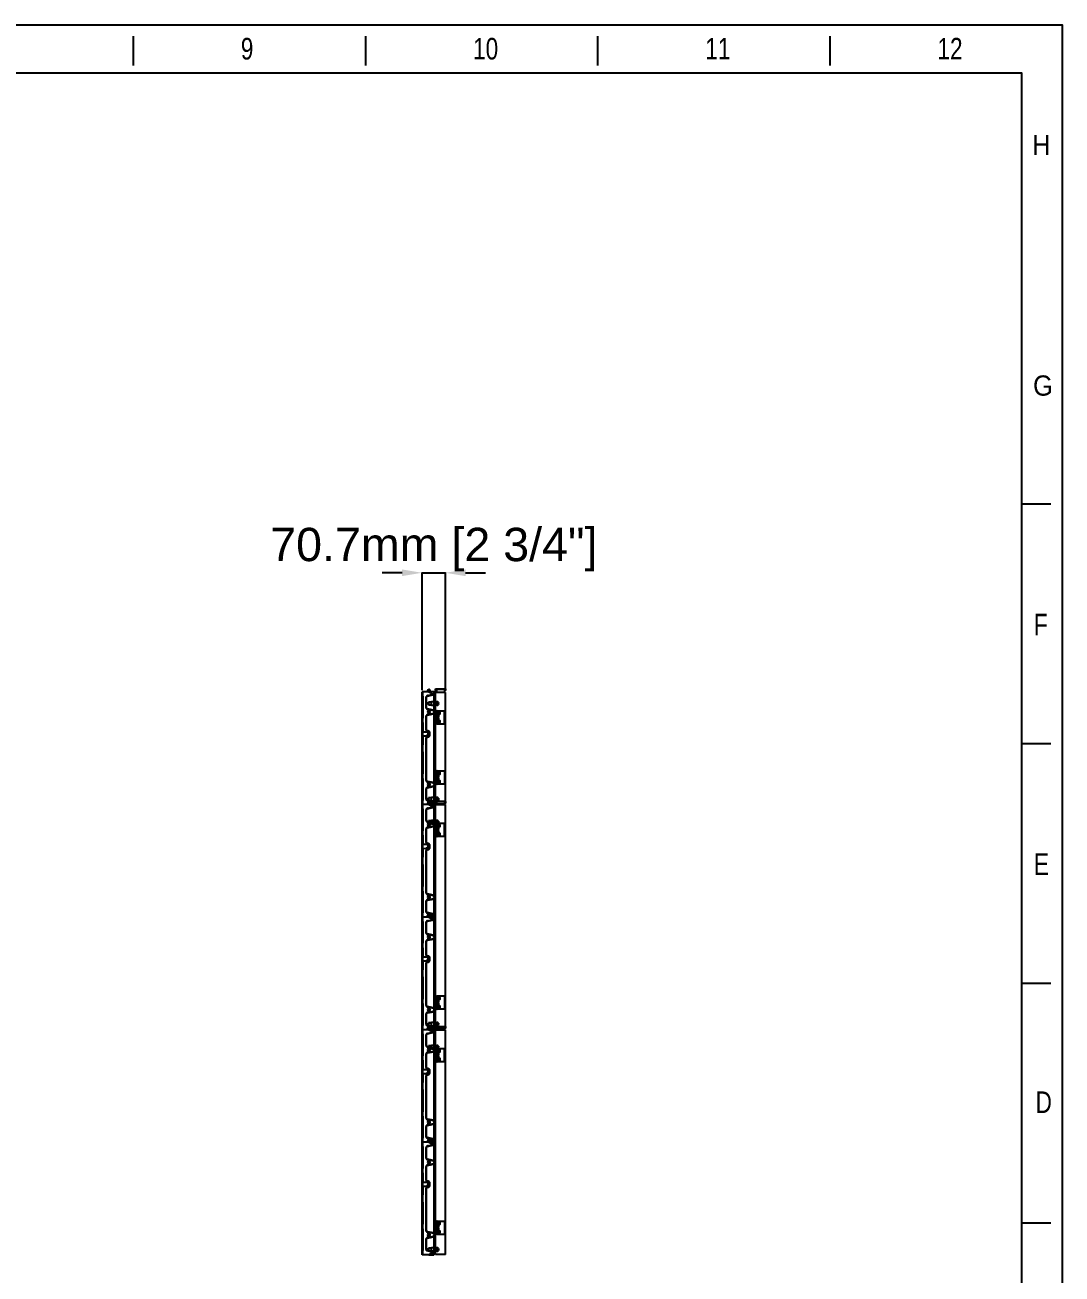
# Model space of a CAD drawing. Header units: millimetres. Extents: x 9226 to 36041, y 16031 to 21779.
# Drawn here: x 32931 to 36041, y 18034 to 21779 of the extents above; entities that cross this region are included whole.
import ezdxf
from ezdxf import colors
from ezdxf.entities.mleader import LeaderData, LeaderLine
from ezdxf.math import Vec2, Vec3

# ---------------------------------------------------------------- set-up
doc = ezdxf.new("R2010")
doc.units = ezdxf.units.MM
doc.layers.add('02___PRT_ALL_AXES', color=7, linetype='Continuous')
doc.styles.add('CKSTANDARD', font='arial.ttf')
doc.styles.add('OSMS', font='verdana.ttf')
doc.styles.add('Roamns', font='romans.shx')
doc.styles.get("Standard").update_dxf_attribs({"font": 'arial.ttf'})
doc.dimstyles.new('ISO-200', dxfattribs={"dimtxt": 100, "dimasz": 60, "dimexe": 1.25, "dimexo": 5, "dimgap": 5, "dimtad": 1, "dimtoh": 1, "dimdec": 1, "dimdsep": 46, "dimtxsty": 'Standard', "dimcen": 2.5, "dimadec": 0, "dimazin": 0, "dimtfac": 1, "dimtdec": 1, "dimtmove": 0, "dimatfit": 3, "dimfxl": 1, "dimarcsym": 0})

# ---------------------------------------------------------------- blocks, each defined once
blk = doc.blocks.new('standard template')
for p, q in [((25276, 30728), (25276, 30325)), ((28448, 30728), (28448, 30325)), ((31619, 30728), (31619, 30325)), ((34791, 30728), (34791, 30325)), ((37812, 24334), (37409, 24334)), ((37812, 21062), (37409, 21062)), ((37812, 17790), (37409, 17790)), ((37812, 14517), (37409, 14517))]:
    blk.add_line(p, q)
blk.add_lwpolyline([(37963, 4700), (-97, 4700), (-97, 30879), (37963, 30879)], close=True)
at = {"color": 7}
blk.add_lwpolyline([(456, 6674), (456, 5964), (456, 5254), (456, 30226), (37409, 30226), (37409, 5254)], dxfattribs=at)
at = {"style": 'CKSTANDARD'}
for s, height, width, p in [('9', 295, 0.75, (26746, 30408)), ('10', 294.8, 0.75, (29918, 30408)), ('12', 294.8, 0.75, (36261, 30408)), ('11', 294.8, 0.75, (33090, 30408)), ('H', 276, 0.9, (37555, 29102)), ('G', 276, 0.9, (37567, 25817)), ('F', 295, 0.75, (37578, 22543)), ('E', 295, 0.75, (37578, 19270)), ('D', 295, 0.75, (37601, 16020))]:
    blk.add_text(s, height=height, dxfattribs=dict(at, width=width)).set_placement(p)
at = {"style": 'Roamns'}
for tag, p in [('PAGE_NAME', (27466, 7594)), ('PROJECT_NAME', (27466, 6884)), ('DRAWN_NAME', (27466, 6174)), ('VERSION', (34241, 6174)), ('SELECT_DATA', (27466, 5464)), ('PAGE_NUMBER', (34241, 5464))]:
    blk.add_attdef(tag, p, '', height=285, dxfattribs=at)
blk = doc.blocks.new('*D277')
at = {"color": 0, "lineweight": -2, "transparency": 16777216}
for p, q in [((34062, 20136.3), (34002, 20136.3)), ((34122, 19784), (34122, 20137.6)), ((34122, 20136.3), (34192.7, 20136.3)), ((34192.7, 19782.7), (34192.7, 20137.6)), ((34252.7, 20136.3), (34312.7, 20136.3))]:
    blk.add_line(p, q, dxfattribs=at)
at = {"color": 0, "transparency": 16777216}
for points in [[(34062, 20146.3), (34062, 20126.3), (34122, 20136.3)], [(34252.7, 20146.3), (34252.7, 20126.3), (34192.7, 20136.3)]]:
    blk.add_solid(points, dxfattribs=at)
at = {"layer": 'Defpoints', "color": 0, "transparency": 16777216}
for p in [(34192.7, 20136.3), (34122, 19779), (34192.7, 19777.7)]:
    blk.add_point(p, dxfattribs=at)
at = {"color": 0, "lineweight": -3, "transparency": 16777216, "insert": (34157.4, 20206.1), "char_height": 100, "attachment_point": 5}
blk.add_mtext('70.7mm [2 3/4"]', dxfattribs=at)
blk = doc.blocks.new('G$C2A22E174')
at = {"color": 7, "linetype": 'Continuous', "lineweight": 25}
for p, q in [((2.6, 337.5), (0, 337.5)), ((0, 168.8), (0, 337.5)), ((2.6, 168.8), (2.6, 337.5)), ((20, 337.5), (2.6, 337.5)), ((2.6, 325.8), (2.6, 337.5)), ((16.4, 337.5), (16.4, 341)), ((16.6, 341.5), (18.6, 345)), ((19.8, 345), (19.8, 343)), ((21, 343), (19.8, 343)), ((20, 337.5), (33.1, 330.9)), ((35, 337.5), (20, 337.5)), ((21, 343), (21, 345)), ((22.2, 345), (24.2, 341.5)), ((24.3, 341), (24.3, 337.5)), ((35, 337.5), (36.7, 336.9)), ((36.7, 337.5), (36.7, 336.9)), ((3.7, 324.7), (2.6, 325.8)), ((3.6, 322.6), (2.6, 322.6)), ((3.6, 321.6), (3.6, 324.8)), ((3.7, 321.6), (3.6, 321.6)), ((3.7, 259.3), (3.7, 324.7)), ((11.7, 320.5), (11.7, 291.6)), ((13.2, 320.5), (11.7, 320.5)), ((13.2, 291.6), (13.2, 320.5)), ((16.4, 326.6), (33.1, 330.9)), ((16.8, 325.1), (16.4, 326.6)), ((16.8, 325.1), (36.7, 329.7)), ((36.7, 330.5), (33.1, 330.9)), ((36.7, 330.5), (36.7, 336.9)), ((37.1, 331.5), (36.7, 331.5)), ((36.7, 329.7), (36.7, 330.5)), ((36.7, 282), (36.7, 329.7)), ((37.1, 326.5), (36.7, 326.5)), ((37.1, 331.5), (37.1, 326.5)), ((37.1, 326.5), (37.1, 297.5)), ((37.7, 326.5), (37.1, 326.5)), ((37.7, 331.3), (37.7, 326.5)), ((37.7, 326.5), (37.7, 297.5)), ((13.2, 291.6), (11.7, 291.6)), ((11.7, 263.4), (11.7, 225.7)), ((13.2, 263.4), (11.7, 263.4)), ((13.2, 225.7), (13.2, 263.4)), ((16.8, 277.5), (16.4, 277.5)), ((16.9, 287), (16.6, 285.4)), ((34.1, 281.4), (16.6, 285.4)), ((16.6, 269.6), (34.1, 273.6)), ((16.9, 268), (16.6, 269.6)), ((34.6, 283.4), (16.9, 287)), ((16.9, 268), (34.6, 271.6)), ((21.2, 274), (21.2, 281)), ((23.4, 279.4), (23.4, 275.6)), ((24, 277.5), (24.4, 277.5)), ((34.6, 283.4), (34.1, 281.4)), ((34.6, 271.6), (34.1, 273.6)), ((37.1, 297.5), (36.7, 297.5)), ((37.1, 292.5), (36.7, 292.5)), ((36.7, 282), (36.7, 278.3)), ((36.7, 278.3), (36.7, 276.7)), ((36.7, 276.7), (36.7, 273)), ((36.7, 64.5), (36.7, 273)), ((37.1, 297.5), (37.1, 292.5)), ((37.7, 297.5), (37.1, 297.5)), ((37.7, 297.5), (37.7, 292.7)), ((2.6, 258.2), (3.7, 259.3)), ((2.6, 246.8), (2.6, 258.2)), ((3.7, 245.7), (2.6, 246.8)), ((2.6, 237.1), (3.7, 237.1)), ((2.6, 233.1), (3.7, 233.1)), ((3.7, 217.4), (3.7, 245.7)), ((13.2, 225.7), (11.7, 225.7)), ((13.4, 217.3), (3.7, 217.4)), ((3.7, 206.1), (13.4, 206.3)), ((3.7, 179.6), (3.7, 206.1)), ((11.7, 197.8), (11.7, 74.1)), ((11.7, 197.8), (13.2, 197.8)), ((13.2, 74.1), (13.2, 197.8)), ((13.4, 217.3), (13.6, 217.2)), ((13.6, 206.3), (13.4, 206.3)), ((13.7, 207.9), (14.2, 208.4)), ((13.7, 206.8), (13.7, 207.9)), ((13.7, 206.8), (14.2, 206.8)), ((13.7, 206.3), (13.7, 206.8)), ((14.2, 208.4), (16, 208.4)), ((14.2, 206.8), (14.2, 208.4)), ((14.2, 206.3), (14.2, 206.8)), ((16, 210.1), (18.7, 210.2)), ((16, 210), (18.6, 210.1)), ((16, 210), (16, 210.1)), ((16, 206.9), (16, 210)), ((16.8, 219.3), (17.2, 220.9)), ((16.8, 219.3), (19, 218.9)), ((19, 204.6), (16.8, 204.2)), ((17.2, 202.6), (16.8, 204.2)), ((19.3, 220.5), (17.2, 220.9)), ((17.2, 202.6), (19.3, 203)), ((19.3, 220.5), (19, 218.9)), ((19, 204.6), (19.3, 203)), ((21.5, 215.7), (21.5, 207.8)), ((21.5, 215.7), (23.3, 215.7)), ((23.3, 207.8), (21.5, 207.8)), ((23.3, 207.8), (23.3, 215.7)), ((0, 0), (0, 168.8)), ((2.6, 168.8), (0, 168.8)), ((2.6, 183.6), (3.6, 183.6)), ((2.6, 178.5), (3.7, 179.6)), ((2.6, 159.1), (2.6, 178.5)), ((2.6, 0), (2.6, 168.8)), ((3.7, 158), (2.6, 159.1)), ((3.6, 153.9), (2.6, 153.9)), ((3.6, 184.6), (3.7, 184.6)), ((3.6, 179.5), (3.6, 184.6)), ((3.6, 157.9), (3.6, 158.1)), ((3.6, 152.9), (3.6, 157.9)), ((3.7, 152.9), (3.6, 152.9)), ((3.7, 91.8), (3.7, 158)), ((2.6, 90.7), (3.7, 91.8)), ((2.6, 79.3), (2.6, 90.7)), ((3.7, 78.2), (2.6, 79.3)), ((3.5, 78.4), (2.6, 78.4)), ((3.6, 78.2), (2.6, 78.3)), ((3.6, 77.4), (3.6, 78.3)), ((3.7, 77.4), (3.6, 77.4)), ((3.7, 12.8), (3.7, 78.2)), ((2.6, 68.4), (3.7, 68.4)), ((2.6, 64.4), (3.7, 64.4)), ((13.2, 74.1), (11.7, 74.1)), ((11.7, 45.9), (11.7, 17.1)), ((13.2, 45.9), (11.7, 45.9)), ((13.2, 18.3), (13.2, 45.9)), ((16.8, 60), (16.4, 60)), ((16.9, 69.5), (16.6, 67.9)), ((34.1, 63.9), (16.6, 67.9)), ((16.6, 52.1), (34.1, 56.1)), ((16.9, 50.5), (16.6, 52.1)), ((34.6, 65.9), (16.9, 69.5)), ((16.9, 50.5), (34.6, 54.1)), ((17.2, 58.6), (23.4, 58.7)), ((21.2, 58.6), (21.2, 63.5)), ((23.4, 61.9), (23.4, 58.1)), ((24, 60), (24.4, 60)), ((34.6, 65.9), (34.1, 63.9)), ((34.6, 54.1), (34.1, 56.1)), ((36.7, 64.5), (36.7, 60.8)), ((36.7, 60.8), (36.7, 59.2)), ((36.7, 59.2), (36.7, 55.5)), ((36.7, 9.3), (36.7, 55.5)), ((37.1, 45), (36.7, 45)), ((37.1, 40), (36.7, 40)), ((37.1, 45), (37.1, 40)), ((37.1, 40), (37.1, 11)), ((37.7, 40), (37.1, 40)), ((37.7, 44.8), (37.7, 40)), ((37.7, 40), (37.7, 11)), ((2.6, 0), (0, 0)), ((2.6, 14.9), (3.6, 14.9)), ((2.6, 11.7), (3.7, 12.8)), ((2.6, 0), (2.6, 11.7)), ((20, 0), (2.6, 0)), ((3.6, 15.9), (3.7, 15.9)), ((3.6, 12.7), (3.6, 15.9)), ((13.2, 18.3), (11.7, 17.1)), ((15.2, 12.6), (16.7, 13.9)), ((15.2, 12.6), (35, 7.5)), ((36.7, 9.3), (16.7, 13.9)), ((35, 7.5), (20, 0)), ((20, 0), (35, 0)), ((35, 7.5), (36.7, 7.8)), ((36.7, 0.6), (35, 0)), ((36.7, 0), (35.2, 0)), ((37.1, 11), (36.7, 11)), ((36.7, 7.8), (36.7, 9.3)), ((36.7, 0.6), (36.7, 7.8)), ((37.1, 6), (36.7, 6)), ((36.7, 0.6), (36.7, 0)), ((37.1, 11), (37.1, 6)), ((37.7, 11), (37.1, 11)), ((37.7, 11), (37.7, 6.2))]:
    blk.add_line(p, q, dxfattribs=at)
at = {"color": 8, "linetype": 'Continuous', "lineweight": 25}
for p, q in [((16.4, 341), (24.3, 341)), ((16.6, 341.5), (24.2, 341.5)), ((18.6, 345), (19.8, 345)), ((21, 345), (22.2, 345)), ((14.2, 206.8), (15.7, 206.8))]:
    blk.add_line(p, q, dxfattribs=at)
at = {"color": 7, "linetype": 'Continuous', "lineweight": 25}
for centre, radius, start, end in [((17.5, 341), 1, 150, 180), ((23.4, 341), 1, 0, 30), ((37, 330.1), 1.4, 60, 85), ((20.4, 277.5), 4.05, 0, 180), ((20.4, 277.5), 4.05, 180, 0), ((20.4, 277.5), 3.55, 0, 180), ((20.4, 277.5), 3.55, 180, 0), ((37, 293.9), 1.4, 275, 300), ((13.4, 211.8), 5.5, 270, 90), ((20.4, 60), 4.05, 0, 180), ((20.4, 60), 4.05, 180, 0), ((20.4, 60), 3.55, 0, 180), ((20.4, 60), 3.55, 180, 0), ((37, 43.6), 1.4, 60, 85), ((37, 7.4), 1.4, 275, 300)]:
    blk.add_arc(centre, radius, start, end, dxfattribs=at)
for points, knots in [([(18.6, 345), (18.6, 345.1), (18.7, 345.2), (18.9, 345.3), (19, 345.4)], [0, 0, 0, 0, 0.491121, 1, 1, 1, 1]), ([(19.5, 345.5), (19.4, 345.5), (19.2, 345.5), (19, 345.4), (19, 345.4)], [0, 0, 0, 0, 0.491133, 1, 1, 1, 1]), ([(19.4, 345.5), (19.4, 345.5), (19.4, 345.5), (19.5, 345.5), (19.5, 345.5)], [0, 0, 0, 0, 0.848893, 1, 1, 1, 1]), ([(19.5, 345.5), (19.5, 345.5), (19.6, 345.5), (19.6, 345.5), (19.7, 345.5), (19.8, 345.5)], [0, 0, 0, 0, 0.0614264, 0.530425, 1, 1, 1, 1]), ([(19.8, 345.5), (19.8, 345.5), (19.8, 345.5), (19.8, 345.2), (19.8, 345.1), (19.8, 345)], [0, 0, 0, 0, 0.444997, 0.750736, 1, 1, 1, 1]), ([(21, 345.5), (21.1, 345.5), (21.2, 345.5), (21.3, 345.5), (21.3, 345.5), (21.4, 345.5), (21.3, 345.5), (21.3, 345.5), (21.2, 345.5), (21.1, 345.5), (21, 345.5)], [0, 0, 0, 0, 0.124923, 0.250001, 0.374838, 0.499995, 0.624835, 0.749998, 0.874918, 1, 1, 1, 1]), ([(21, 345), (21, 345.1), (21, 345.3), (21, 345.4), (21, 345.5), (21, 345.5), (21, 345.5)], [0, 0, 0, 0, 0.296, 0.591459, 0.902643, 1, 1, 1, 1]), ([(21.8, 345.4), (21.8, 345.4), (21.6, 345.5), (21.4, 345.5), (21.3, 345.5)], [0, 0, 0, 0, 0.508863, 1, 1, 1, 1]), ([(21.8, 345.4), (21.9, 345.3), (22.1, 345.2), (22.2, 345.1), (22.2, 345)], [0, 0, 0, 0, 0.508881, 1, 1, 1, 1]), ([(35.2, 337.5), (35.3, 337.5), (35.8, 337.5), (36.3, 337.5), (36.7, 337.5)], [0, 0, 0, 0, 0.281396, 1, 1, 1, 1]), ([(16.4, 326.6), (16.3, 326.6), (16.2, 326.6), (15.9, 326.5), (15.7, 326.4), (15.5, 326.3), (15.2, 326.2), (15, 326.1), (14.8, 325.9), (14.3, 325.7), (13.7, 325.2), (13, 324.4), (12.4, 323.5), (12.1, 322.8), (11.9, 322.2), (11.8, 321.8), (11.8, 321.4), (11.7, 321), (11.7, 320.7), (11.7, 320.5)], [0, 0, 0, 0, 0.031399, 0.062652, 0.093812, 0.124932, 0.156066, 0.187268, 0.218591, 0.250088, 0.374901, 0.49976, 0.624501, 0.749632, 0.799962, 0.849944, 0.899797, 0.949742, 1, 1, 1, 1]), ([(13.2, 320.5), (13.2, 320.6), (13.2, 320.8), (13.2, 321), (13.2, 321.2), (13.3, 321.4), (13.3, 321.7), (13.4, 321.9), (13.5, 322.3), (13.8, 322.8), (14.2, 323.5), (14.7, 324), (15.3, 324.4), (15.7, 324.7), (16.1, 324.9), (16.4, 325), (16.7, 325.1), (16.8, 325.1)], [0, 0, 0, 0, 0.035868, 0.071569, 0.107184, 0.142799, 0.178496, 0.21436, 0.250472, 0.375535, 0.500425, 0.624999, 0.74992, 0.812665, 0.874962, 0.937258, 1, 1, 1, 1]), ([(11.7, 291.6), (11.7, 291.5), (11.7, 291.3), (11.7, 291.1), (11.7, 290.9), (11.8, 290.6), (11.8, 290.4), (11.9, 290.2), (11.9, 289.9), (12, 289.7), (12.1, 289.2), (12.5, 288.5), (13, 287.6), (13.8, 286.8), (14.5, 286.3), (15, 286), (15.4, 285.8), (15.8, 285.7), (16.2, 285.5), (16.4, 285.5), (16.6, 285.4)], [0, 0, 0, 0, 0.027956, 0.055781, 0.083514, 0.111194, 0.138859, 0.166549, 0.194304, 0.222161, 0.250161, 0.375032, 0.500008, 0.624842, 0.749841, 0.800085, 0.849995, 0.899798, 0.949723, 1, 1, 1, 1]), ([(16.6, 269.6), (16.5, 269.6), (16.4, 269.5), (16.1, 269.5), (15.9, 269.4), (15.7, 269.3), (15.5, 269.2), (15.3, 269.1), (15, 269), (14.8, 268.9), (14.4, 268.6), (13.8, 268.2), (13, 267.4), (12.5, 266.5), (12.1, 265.7), (11.9, 265.1), (11.8, 264.7), (11.8, 264.3), (11.7, 263.9), (11.7, 263.6), (11.7, 263.4)], [0, 0, 0, 0, 0.027944, 0.05576, 0.083487, 0.111164, 0.138829, 0.166524, 0.194286, 0.222154, 0.250168, 0.375048, 0.500025, 0.624821, 0.749815, 0.800056, 0.849966, 0.899774, 0.94971, 1, 1, 1, 1]), ([(16.9, 287), (16.9, 287), (16.7, 287), (16.6, 287.1), (16.4, 287.1), (16.2, 287.2), (16, 287.3), (15.8, 287.4), (15.6, 287.5), (15.3, 287.7), (14.8, 288), (14.2, 288.6), (13.8, 289.3), (13.5, 289.9), (13.3, 290.4), (13.3, 290.8), (13.2, 291.2), (13.2, 291.4), (13.2, 291.6)], [0, 0, 0, 0, 0.031369, 0.062604, 0.093761, 0.124899, 0.156076, 0.187351, 0.218781, 0.250423, 0.37549, 0.500202, 0.624684, 0.74977, 0.812676, 0.87504, 0.937326, 1, 1, 1, 1]), ([(13.2, 263.4), (13.2, 263.5), (13.2, 263.6), (13.2, 263.8), (13.2, 264), (13.3, 264.2), (13.3, 264.4), (13.4, 264.6), (13.4, 264.8), (13.5, 265.2), (13.8, 265.7), (14.2, 266.4), (14.8, 267), (15.3, 267.4), (15.8, 267.6), (16.2, 267.8), (16.6, 267.9), (16.8, 268), (16.9, 268)], [0, 0, 0, 0, 0.031364, 0.062594, 0.093748, 0.124885, 0.156063, 0.187341, 0.218775, 0.250423, 0.37549, 0.5002, 0.624668, 0.749756, 0.812662, 0.875029, 0.93732, 1, 1, 1, 1]), ([(21.2, 279.9), (20.9, 279.9), (20.4, 280.1), (19.6, 279.9), (18.9, 279.5), (18.3, 279), (18, 278.3), (17.9, 277.7), (17.9, 277.5)], [0, 0, 0, 0, 0.171786, 0.345893, 0.511061, 0.660822, 0.85025, 1, 1, 1, 1]), ([(17.9, 277.5), (17.9, 277.3), (18, 276.7), (18.3, 276), (18.9, 275.5), (19.6, 275.1), (20.4, 274.9), (20.9, 275.1), (21.2, 275.1)], [0, 0, 0, 0, 0.14975, 0.339178, 0.48894, 0.654107, 0.828214, 1, 1, 1, 1]), ([(36.7, 278.3), (36.5, 278.6), (36.1, 279.2), (35.5, 280), (35.1, 280.6), (34.8, 281), (34.6, 281.2), (34.5, 281.2), (34.4, 281.3), (34.4, 281.3), (34.2, 281.4), (34.2, 281.4), (34.1, 281.4)], [0, 0, 0, 0, 0.289629, 0.546849, 0.69149, 0.839411, 0.868678, 0.897795, 0.916239, 0.948597, 0.965761, 1, 1, 1, 1]), ([(34.1, 273.6), (34.3, 273.6), (34.5, 273.7), (34.7, 273.9), (34.8, 273.9), (34.9, 274.1), (35, 274.2), (35.2, 274.5), (35.8, 275.4), (36.4, 276.2), (36.7, 276.7)], [0, 0, 0, 0, 0.125, 0.125, 0.1875, 0.1875, 0.25, 0.25, 0.5, 1, 1, 1, 1]), ([(36.7, 282), (36.7, 282.1), (36.6, 282.2), (36.5, 282.3), (36.4, 282.4), (36.2, 282.6), (36.1, 282.7), (35.9, 282.8), (35.7, 282.9), (35.5, 283.1), (35.2, 283.2), (34.9, 283.3), (34.7, 283.4), (34.6, 283.4)], [0, 0, 0, 0, 0.070759, 0.141336, 0.211942, 0.282789, 0.354086, 0.426038, 0.498844, 0.626087, 0.751275, 0.87553, 1, 1, 1, 1]), ([(34.6, 271.6), (34.7, 271.6), (34.8, 271.6), (34.9, 271.7), (35.1, 271.7), (35.3, 271.8), (35.5, 271.9), (35.6, 272), (35.8, 272.1), (36, 272.3), (36.3, 272.5), (36.5, 272.7), (36.6, 272.9), (36.7, 273)], [0, 0, 0, 0, 0.070627, 0.141117, 0.211685, 0.28254, 0.353893, 0.425947, 0.498903, 0.626368, 0.751621, 0.875781, 1, 1, 1, 1]), ([(11.7, 225.7), (11.7, 225.6), (11.7, 225.4), (11.7, 225.2), (11.7, 224.9), (11.8, 224.7), (11.8, 224.4), (11.9, 224.2), (11.9, 224), (12, 223.7), (12.2, 223.2), (12.5, 222.5), (13.1, 221.6), (13.9, 220.8), (14.6, 220.2), (15.2, 219.9), (15.6, 219.7), (16, 219.5), (16.4, 219.4), (16.7, 219.3), (16.8, 219.3)], [0, 0, 0, 0, 0.028051, 0.055957, 0.083758, 0.111494, 0.139203, 0.166927, 0.194704, 0.222574, 0.250576, 0.375454, 0.500038, 0.624433, 0.7494, 0.799606, 0.84954, 0.899432, 0.949509, 1, 1, 1, 1]), ([(17.2, 220.9), (17.1, 220.9), (17, 220.9), (16.8, 221), (16.6, 221), (16.4, 221.1), (16.2, 221.2), (16, 221.3), (15.8, 221.4), (15.4, 221.6), (14.9, 221.9), (14.3, 222.5), (13.8, 223.2), (13.5, 223.9), (13.4, 224.4), (13.3, 224.8), (13.2, 225.2), (13.2, 225.5), (13.2, 225.7)], [0, 0, 0, 0, 0.031538, 0.062914, 0.094186, 0.125409, 0.156643, 0.187945, 0.219372, 0.250981, 0.376066, 0.500166, 0.624128, 0.749261, 0.81222, 0.874682, 0.937118, 1, 1, 1, 1]), ([(16.8, 204.2), (16.8, 204.2), (16.6, 204.1), (16.4, 204.1), (16.1, 204), (15.9, 203.9), (15.7, 203.8), (15.5, 203.7), (15.2, 203.6), (15, 203.5), (14.6, 203.2), (13.9, 202.7), (13.1, 201.9), (12.5, 201), (12.1, 200.2), (11.9, 199.6), (11.8, 199.2), (11.8, 198.7), (11.7, 198.3), (11.7, 198), (11.7, 197.8)], [0, 0, 0, 0, 0.028076, 0.056002, 0.083816, 0.111558, 0.139266, 0.16698, 0.194739, 0.222582, 0.250547, 0.375391, 0.499963, 0.624426, 0.749428, 0.799666, 0.84961, 0.899492, 0.949545, 1, 1, 1, 1]), ([(13.2, 197.8), (13.2, 197.9), (13.2, 198), (13.2, 198.3), (13.2, 198.5), (13.3, 198.7), (13.3, 198.9), (13.4, 199.1), (13.4, 199.3), (13.6, 199.7), (13.8, 200.3), (14.3, 201), (14.9, 201.6), (15.5, 202), (16, 202.2), (16.4, 202.4), (16.8, 202.5), (17, 202.6), (17.2, 202.6)], [0, 0, 0, 0, 0.031472, 0.062797, 0.094034, 0.125242, 0.15648, 0.187807, 0.219282, 0.250962, 0.376071, 0.500136, 0.623947, 0.749089, 0.812047, 0.874544, 0.937041, 1, 1, 1, 1]), ([(19, 218.9), (19, 218.8), (19.1, 218.8), (19.3, 218.8), (19.5, 218.7), (19.7, 218.6), (19.8, 218.5), (20.1, 218.4), (20.4, 218.1), (20.8, 217.7), (21.1, 217.3), (21.3, 216.8), (21.5, 216.4), (21.5, 216), (21.5, 215.8), (21.5, 215.7)], [0, 0, 0, 0, 0.041558, 0.083031, 0.124549, 0.166241, 0.208237, 0.250661, 0.376611, 0.499974, 0.623083, 0.749247, 0.83358, 0.916808, 1, 1, 1, 1]), ([(21.5, 207.8), (21.5, 207.8), (21.5, 207.6), (21.5, 207.5), (21.5, 207.3), (21.4, 207.1), (21.4, 206.9), (21.3, 206.6), (21.1, 206.2), (20.8, 205.8), (20.4, 205.4), (20, 205.1), (19.7, 204.9), (19.3, 204.7), (19.1, 204.7), (19, 204.6)], [0, 0, 0, 0, 0.041522, 0.082966, 0.124467, 0.166159, 0.208172, 0.250637, 0.376559, 0.500003, 0.623076, 0.749308, 0.833551, 0.91677, 1, 1, 1, 1]), ([(23.3, 215.7), (23.3, 215.8), (23.3, 215.9), (23.3, 216.1), (23.3, 216.3), (23.2, 216.5), (23.2, 216.7), (23.1, 216.9), (23.1, 217.1), (22.9, 217.5), (22.7, 218.1), (22.2, 218.8), (21.6, 219.4), (21, 219.8), (20.5, 220.1), (20.1, 220.3), (19.7, 220.4), (19.4, 220.4), (19.3, 220.5)], [0, 0, 0, 0, 0.031524, 0.062879, 0.094122, 0.125312, 0.156509, 0.187772, 0.219157, 0.250725, 0.375643, 0.499928, 0.62399, 0.74911, 0.811952, 0.874407, 0.936936, 1, 1, 1, 1]), ([(19.3, 203), (19.4, 203), (19.5, 203.1), (19.7, 203.1), (19.9, 203.2), (20.1, 203.2), (20.3, 203.3), (20.5, 203.4), (20.7, 203.5), (21.1, 203.7), (21.6, 204.1), (22.2, 204.7), (22.7, 205.4), (23, 206), (23.1, 206.6), (23.2, 207), (23.3, 207.4), (23.3, 207.7), (23.3, 207.8)], [0, 0, 0, 0, 0.031591, 0.062998, 0.094275, 0.12548, 0.156672, 0.187907, 0.219242, 0.250735, 0.37563, 0.499946, 0.624169, 0.749276, 0.812121, 0.874543, 0.937012, 1, 1, 1, 1]), ([(11.7, 74.1), (11.7, 74), (11.7, 73.8), (11.7, 73.6), (11.7, 73.4), (11.8, 73.1), (11.8, 72.9), (11.9, 72.7), (11.9, 72.4), (12, 72.2), (12.1, 71.7), (12.5, 71), (13, 70.1), (13.8, 69.3), (14.5, 68.8), (15, 68.5), (15.4, 68.3), (15.8, 68.2), (16.2, 68), (16.4, 68), (16.6, 67.9)], [0, 0, 0, 0, 0.027956, 0.055781, 0.083514, 0.111194, 0.138859, 0.166549, 0.194304, 0.222161, 0.250161, 0.375032, 0.500008, 0.624842, 0.749841, 0.800085, 0.849995, 0.899798, 0.949723, 1, 1, 1, 1]), ([(16.6, 52.1), (16.5, 52.1), (16.4, 52), (16.1, 52), (15.9, 51.9), (15.7, 51.8), (15.5, 51.7), (15.3, 51.6), (15, 51.5), (14.8, 51.4), (14.4, 51.1), (13.8, 50.7), (13, 49.9), (12.5, 49), (12.1, 48.2), (11.9, 47.6), (11.8, 47.2), (11.8, 46.8), (11.7, 46.4), (11.7, 46.1), (11.7, 45.9)], [0, 0, 0, 0, 0.027944, 0.05576, 0.083487, 0.111164, 0.138829, 0.166524, 0.194286, 0.222154, 0.250168, 0.375048, 0.500025, 0.624821, 0.749815, 0.800056, 0.849966, 0.899774, 0.94971, 1, 1, 1, 1]), ([(16.9, 69.5), (16.9, 69.5), (16.7, 69.5), (16.6, 69.6), (16.4, 69.6), (16.2, 69.7), (16, 69.8), (15.8, 69.9), (15.6, 70), (15.3, 70.2), (14.8, 70.5), (14.2, 71.1), (13.8, 71.8), (13.5, 72.4), (13.3, 72.9), (13.3, 73.3), (13.2, 73.7), (13.2, 73.9), (13.2, 74.1)], [0, 0, 0, 0, 0.031369, 0.062604, 0.093761, 0.124899, 0.156076, 0.187351, 0.218781, 0.250423, 0.37549, 0.500202, 0.624684, 0.74977, 0.812676, 0.87504, 0.937326, 1, 1, 1, 1]), ([(13.2, 45.9), (13.2, 46), (13.2, 46.1), (13.2, 46.3), (13.2, 46.5), (13.3, 46.7), (13.3, 46.9), (13.4, 47.1), (13.4, 47.3), (13.5, 47.7), (13.8, 48.2), (14.2, 48.9), (14.8, 49.5), (15.3, 49.9), (15.8, 50.1), (16.2, 50.3), (16.6, 50.4), (16.8, 50.5), (16.9, 50.5)], [0, 0, 0, 0, 0.0313639, 0.062594, 0.0937484, 0.1248854, 0.1560634, 0.1873407, 0.2187748, 0.2504225, 0.3754903, 0.5002003, 0.6246679, 0.7497563, 0.8126623, 0.8750288, 0.9373195, 1, 1, 1, 1]), ([(21.2, 62.4), (20.9, 62.4), (20.4, 62.6), (19.6, 62.4), (18.9, 62), (18.3, 61.5), (18, 60.8), (17.9, 60.2), (17.9, 60)], [0, 0, 0, 0, 0.171786, 0.345893, 0.51106, 0.660822, 0.85025, 1, 1, 1, 1]), ([(17.9, 60), (17.9, 59.8), (18, 59.3), (18.2, 58.8), (18.4, 58.6)], [0, 0, 0, 0, 0.468822, 1, 1, 1, 1]), ([(36.7, 60.8), (36.5, 61.1), (36.1, 61.7), (35.5, 62.5), (35.1, 63.1), (34.8, 63.5), (34.6, 63.7), (34.5, 63.7), (34.4, 63.8), (34.4, 63.8), (34.2, 63.9), (34.2, 63.9), (34.1, 63.9)], [0, 0, 0, 0, 0.289629, 0.546849, 0.69149, 0.839411, 0.868678, 0.897795, 0.916239, 0.948597, 0.965761, 1, 1, 1, 1]), ([(34.1, 56.1), (34.3, 56.1), (34.5, 56.2), (34.7, 56.4), (34.8, 56.4), (34.9, 56.6), (35, 56.7), (35.2, 57), (35.8, 57.9), (36.4, 58.7), (36.7, 59.2)], [0, 0, 0, 0, 0.125, 0.125, 0.1875, 0.1875, 0.25, 0.25, 0.5, 1, 1, 1, 1]), ([(36.7, 64.5), (36.7, 64.6), (36.6, 64.7), (36.5, 64.8), (36.4, 64.9), (36.2, 65.1), (36.1, 65.2), (35.9, 65.3), (35.7, 65.4), (35.5, 65.6), (35.2, 65.7), (34.9, 65.8), (34.7, 65.9), (34.6, 65.9)], [0, 0, 0, 0, 0.070759, 0.141336, 0.211942, 0.282789, 0.354086, 0.426038, 0.498844, 0.626087, 0.751275, 0.87553, 1, 1, 1, 1]), ([(34.6, 54.1), (34.7, 54.1), (34.8, 54.1), (34.9, 54.2), (35.1, 54.2), (35.3, 54.3), (35.5, 54.4), (35.6, 54.5), (35.8, 54.6), (36, 54.8), (36.3, 55), (36.5, 55.2), (36.6, 55.4), (36.7, 55.5)], [0, 0, 0, 0, 0.070627, 0.141117, 0.211685, 0.28254, 0.353893, 0.425947, 0.498903, 0.626368, 0.751621, 0.875781, 1, 1, 1, 1]), ([(11.7, 17.1), (11.7, 16.5), (11.8, 15.4), (12.7, 14), (13.9, 13.1), (14.7, 12.8), (15.2, 12.6)], [0, 0, 0, 0, 0.285212, 0.557578, 0.774011, 1, 1, 1, 1]), ([(16.7, 13.9), (16.2, 14), (15.7, 14.2), (14.8, 14.7), (14.4, 15), (13.8, 15.8), (13.6, 16.2), (13.3, 17.2), (13.2, 17.7), (13.2, 18.3)], [0, 0, 0, 0, 0.25, 0.25, 0.5, 0.5, 0.75, 0.75, 1, 1, 1, 1])]:
    blk.add_open_spline(points, degree=3, knots=knots, dxfattribs=at)
blk = doc.blocks.new('*U257')
blk.add_blockref('G$C2A22E174', (-18.9, -172.8))
blk = doc.blocks.new('*U258')
for p in [(0, 1350), (0, 1012.5), (0, 675), (0, 337.5), (0, 0)]:
    blk.add_blockref('*U257', p)
blk = doc.blocks.new('eryhf')
at = {"color": 114, "linetype": 'Continuous', "true_color": 0x139b48}
for p, q in [((14598.6, 2079.3), (14598.6, 2762.8)), ((14598.6, 2762.8), (14624.9, 2762.8)), ((14602.6, 2760.3), (14598.6, 2760.3)), ((14628.6, 2751.8), (14598.6, 2751.8)), ((14602.6, 2751.8), (14602.6, 2761.8)), ((14628.1, 2762.3), (14628.1, 2758.3)), ((14628.6, 2761.8), (14628.1, 2762.3)), ((14628.6, 2758.8), (14628.1, 2758.3)), ((14628.6, 2761.8), (14628.6, 2758.8)), ((14628.6, 2079.3), (14628.6, 2751.8)), ((14602.6, 2657), (14602.6, 2696.5)), ((14603.3, 2696.8), (14628.6, 2696.8)), ((14625.1, 2656.8), (14625.1, 2696.8)), ((14602.3, 2657.8), (14602.3, 2695.8)), ((14602.6, 2691.3), (14602.8, 2691.3)), ((14603.1, 2690.8), (14602.6, 2690.8)), ((14603.1, 2662.8), (14602.6, 2662.8)), ((14602.6, 2662.3), (14602.8, 2662.3)), ((14603.1, 2690.8), (14603.1, 2662.8)), ((14603.6, 2691.3), (14603.6, 2691.8)), ((14611.6, 2691.8), (14603.6, 2691.8)), ((14611.6, 2691.3), (14603.6, 2691.3)), ((14603.6, 2662.3), (14603.6, 2661.8)), ((14603.6, 2662.3), (14611.6, 2662.3)), ((14603.6, 2661.8), (14611.6, 2661.8)), ((14605.1, 2668.8), (14605.1, 2684.8)), ((14605.1, 2684.8), (14605.6, 2684.8)), ((14605.1, 2668.8), (14605.6, 2668.8)), ((14605.6, 2668.8), (14605.6, 2684.8)), ((14607.6, 2687.3), (14607.6, 2686.8)), ((14607.6, 2687.3), (14611.6, 2687.3)), ((14607.6, 2686.8), (14611.6, 2686.8)), ((14607.6, 2666.3), (14607.6, 2666.8)), ((14611.6, 2666.8), (14607.6, 2666.8)), ((14611.6, 2666.3), (14607.6, 2666.3)), ((14611.6, 2691.3), (14611.6, 2691.8)), ((14611.6, 2687.3), (14611.6, 2686.8)), ((14611.6, 2666.3), (14611.6, 2666.8)), ((14611.6, 2662.3), (14611.6, 2661.8)), ((14612.1, 2687.8), (14612.1, 2690.8)), ((14612.1, 2690.8), (14612.6, 2690.8)), ((14612.1, 2687.8), (14612.6, 2687.8)), ((14612.1, 2662.8), (14612.1, 2665.8)), ((14612.1, 2665.8), (14612.6, 2665.8)), ((14612.1, 2662.8), (14612.6, 2662.8)), ((14612.6, 2687.8), (14612.6, 2690.8)), ((14612.6, 2662.8), (14612.6, 2665.8)), ((14628.6, 2694.3), (14625.1, 2694.3)), ((14628.6, 2659.3), (14625.1, 2659.3)), ((14628.6, 2656.8), (14603.3, 2656.8)), ((14602.3, 2178.3), (14602.3, 2140.3)), ((14602.6, 2179), (14602.6, 2139.5)), ((14602.6, 2173.8), (14602.8, 2173.8)), ((14603.1, 2173.3), (14602.6, 2173.3)), ((14603.1, 2173.3), (14603.1, 2145.3)), ((14603.3, 2179.3), (14628.6, 2179.3)), ((14611.6, 2174.3), (14603.6, 2174.3)), ((14603.6, 2173.8), (14603.6, 2174.3)), ((14611.6, 2173.8), (14603.6, 2173.8)), ((14611.6, 2173.8), (14611.6, 2174.3)), ((14612.1, 2173.3), (14612.6, 2173.3)), ((14612.1, 2170.3), (14612.1, 2173.3)), ((14612.6, 2170.3), (14612.6, 2173.3)), ((14625.1, 2179.3), (14625.1, 2139.3)), ((14628.6, 2176.8), (14625.1, 2176.8)), ((14603.1, 2145.3), (14602.6, 2145.3)), ((14602.6, 2144.8), (14602.8, 2144.8)), ((14628.6, 2139.3), (14603.3, 2139.3)), ((14603.6, 2144.8), (14611.6, 2144.8)), ((14603.6, 2144.8), (14603.6, 2144.3)), ((14603.6, 2144.3), (14611.6, 2144.3)), ((14605.1, 2167.3), (14605.6, 2167.3)), ((14605.1, 2151.3), (14605.1, 2167.3)), ((14605.1, 2151.3), (14605.6, 2151.3)), ((14605.6, 2151.3), (14605.6, 2167.3)), ((14607.6, 2169.8), (14611.6, 2169.8)), ((14607.6, 2169.8), (14607.6, 2169.3)), ((14607.6, 2169.3), (14611.6, 2169.3)), ((14611.6, 2149.3), (14607.6, 2149.3)), ((14607.6, 2148.8), (14607.6, 2149.3)), ((14611.6, 2148.8), (14607.6, 2148.8)), ((14611.6, 2169.8), (14611.6, 2169.3)), ((14611.6, 2148.8), (14611.6, 2149.3)), ((14611.6, 2144.8), (14611.6, 2144.3)), ((14612.1, 2170.3), (14612.6, 2170.3)), ((14612.1, 2148.3), (14612.6, 2148.3)), ((14612.1, 2145.3), (14612.1, 2148.3)), ((14612.1, 2145.3), (14612.6, 2145.3)), ((14612.6, 2145.3), (14612.6, 2148.3)), ((14628.6, 2141.8), (14625.1, 2141.8)), ((14628.6, 2079.3), (14598.6, 2079.3))]:
    blk.add_line(p, q, dxfattribs=at)
for centre, radius, start, end in [((14603.3, 2695.8), 1, 90, 180), ((14603.6, 2690.8), 1, 90, 180), ((14603.6, 2662.8), 1, 180, 270), ((14603.6, 2690.8), 0.5, 90, 180), ((14603.6, 2662.8), 0.5, 180, 270), ((14607.6, 2684.8), 2.5, 90, 180), ((14607.6, 2668.8), 2.5, 180, 270), ((14607.6, 2684.8), 2, 90, 180), ((14607.6, 2668.8), 2, 180, 270), ((14611.6, 2690.8), 1, 0, 90), ((14611.6, 2690.8), 0.5, 0, 90), ((14611.6, 2687.8), 1, 270, 0), ((14611.6, 2687.8), 0.5, 270, 0), ((14611.6, 2665.8), 1, 0, 90), ((14611.6, 2665.8), 0.5, 0, 90), ((14611.6, 2662.8), 1, 270, 0), ((14611.6, 2662.8), 0.5, 270, 0), ((14603.3, 2657.8), 1, 180, 270), ((14603.3, 2178.3), 1, 90, 180), ((14603.6, 2173.3), 1, 90, 180), ((14603.6, 2173.3), 0.5, 90, 180), ((14611.6, 2173.3), 1, 0, 90), ((14611.6, 2173.3), 0.5, 0, 90), ((14603.3, 2140.3), 1, 180, 270), ((14603.6, 2145.3), 1, 180, 270), ((14603.6, 2145.3), 0.5, 180, 270), ((14607.6, 2167.3), 2.5, 90, 180), ((14607.6, 2151.3), 2.5, 180, 270), ((14607.6, 2167.3), 2, 90, 180), ((14607.6, 2151.3), 2, 180, 270), ((14611.6, 2170.3), 1, 270, 0), ((14611.6, 2170.3), 0.5, 270, 0), ((14611.6, 2148.3), 1, 0, 90), ((14611.6, 2148.3), 0.5, 0, 90), ((14611.6, 2145.3), 1, 270, 0), ((14611.6, 2145.3), 0.5, 270, 0)]:
    blk.add_arc(centre, radius, start, end, dxfattribs=at)
at = {"layer": '02___PRT_ALL_AXES', "color": 114, "linetype": 'Continuous', "true_color": 0x139b48}
for p, q in [((14602.6, 2761.8), (14624.9, 2761.8)), ((14624.9, 2762.8), (14624.9, 2751.8)), ((14624.9, 2762.3), (14628.1, 2762.3)), ((14624.9, 2758.3), (14628.1, 2758.3)), ((14608.6, 2683.6), (14605.6, 2683.6)), ((14608.6, 2677.9), (14605.6, 2677.9)), ((14608.6, 2675.6), (14605.6, 2675.6)), ((14608.6, 2669.9), (14605.6, 2669.9)), ((14608.6, 2677.9), (14608.6, 2683.6)), ((14608.6, 2669.9), (14608.6, 2675.6)), ((14608.6, 2166.1), (14605.6, 2166.1)), ((14608.6, 2160.4), (14605.6, 2160.4)), ((14608.6, 2158.1), (14605.6, 2158.1)), ((14608.6, 2152.4), (14605.6, 2152.4)), ((14608.6, 2160.4), (14608.6, 2166.1)), ((14608.6, 2152.4), (14608.6, 2158.1))]:
    blk.add_line(p, q, dxfattribs=at)
blk = doc.blocks.new('*U267')
blk.add_blockref('eryhf', (-14613.6, -2421))
blk = doc.blocks.new('*U268')
at = {"color": 0, "linetype": 'ByBlock', "lineweight": -2, "transparency": 16777216}
for p in [(0, 675), (0, 0)]:
    blk.add_blockref('*U267', p, dxfattribs=at)
blk = doc.blocks.new('tyh')
at = {"color": 114, "linetype": 'Continuous', "true_color": 0x139b48}
for p, q in [((13855.6, 3543.9), (13855.6, 3889.9)), ((13855.6, 3889.9), (13881.9, 3889.9)), ((13859.6, 3887.4), (13855.6, 3887.4)), ((13885.6, 3878.9), (13855.6, 3878.9)), ((13859.6, 3878.9), (13859.6, 3888.9)), ((13885.1, 3889.4), (13885.1, 3885.4)), ((13885.6, 3888.9), (13885.1, 3889.4)), ((13885.6, 3885.9), (13885.1, 3885.4)), ((13885.6, 3888.9), (13885.6, 3885.9)), ((13885.6, 3543.9), (13885.6, 3878.9)), ((13859.3, 3784.9), (13859.3, 3822.9)), ((13859.6, 3784.2), (13859.6, 3823.6)), ((13860.3, 3823.9), (13885.6, 3823.9)), ((13882.1, 3783.9), (13882.1, 3823.9)), ((13885.6, 3821.4), (13882.1, 3821.4)), ((13859.6, 3818.4), (13859.7, 3818.4)), ((13860.1, 3817.9), (13859.6, 3817.9)), ((13860.1, 3789.9), (13859.6, 3789.9)), ((13859.6, 3789.4), (13859.7, 3789.4)), ((13860.1, 3817.9), (13860.1, 3789.9)), ((13885.6, 3783.9), (13860.3, 3783.9)), ((13860.6, 3818.4), (13860.6, 3818.9)), ((13868.6, 3818.9), (13860.6, 3818.9)), ((13868.6, 3818.4), (13860.6, 3818.4)), ((13860.6, 3789.4), (13860.6, 3788.9)), ((13860.6, 3789.4), (13868.6, 3789.4)), ((13860.6, 3788.9), (13868.6, 3788.9)), ((13862.1, 3795.9), (13862.1, 3811.9)), ((13862.1, 3811.9), (13862.6, 3811.9)), ((13862.1, 3795.9), (13862.6, 3795.9)), ((13862.6, 3795.9), (13862.6, 3811.9)), ((13864.6, 3814.4), (13864.6, 3813.9)), ((13864.6, 3814.4), (13868.6, 3814.4)), ((13864.6, 3813.9), (13868.6, 3813.9)), ((13864.6, 3793.4), (13864.6, 3793.9)), ((13868.6, 3793.9), (13864.6, 3793.9)), ((13868.6, 3793.4), (13864.6, 3793.4)), ((13868.6, 3818.4), (13868.6, 3818.9)), ((13868.6, 3814.4), (13868.6, 3813.9)), ((13868.6, 3793.4), (13868.6, 3793.9)), ((13868.6, 3789.4), (13868.6, 3788.9)), ((13869.1, 3814.9), (13869.1, 3817.9)), ((13869.1, 3817.9), (13869.6, 3817.9)), ((13869.1, 3814.9), (13869.6, 3814.9)), ((13869.1, 3789.9), (13869.1, 3792.9)), ((13869.1, 3792.9), (13869.6, 3792.9)), ((13869.1, 3789.9), (13869.6, 3789.9)), ((13869.6, 3814.9), (13869.6, 3817.9)), ((13869.6, 3789.9), (13869.6, 3792.9)), ((13885.6, 3786.4), (13882.1, 3786.4)), ((13859.3, 3642.9), (13859.3, 3604.9)), ((13859.6, 3643.6), (13859.6, 3604.2)), ((13859.6, 3638.4), (13859.7, 3638.4)), ((13860.1, 3637.9), (13859.6, 3637.9)), ((13860.1, 3637.9), (13860.1, 3609.9)), ((13860.3, 3643.9), (13885.6, 3643.9)), ((13868.6, 3638.9), (13860.6, 3638.9)), ((13860.6, 3638.4), (13860.6, 3638.9)), ((13868.6, 3638.4), (13860.6, 3638.4)), ((13864.6, 3634.4), (13868.6, 3634.4)), ((13864.6, 3634.4), (13864.6, 3633.9)), ((13864.6, 3633.9), (13868.6, 3633.9)), ((13868.6, 3638.4), (13868.6, 3638.9)), ((13868.6, 3634.4), (13868.6, 3633.9)), ((13869.1, 3637.9), (13869.6, 3637.9)), ((13869.1, 3634.9), (13869.1, 3637.9)), ((13869.1, 3634.9), (13869.6, 3634.9)), ((13869.6, 3634.9), (13869.6, 3637.9)), ((13882.1, 3643.9), (13882.1, 3603.9)), ((13885.6, 3641.4), (13882.1, 3641.4)), ((13860.1, 3609.9), (13859.6, 3609.9)), ((13859.6, 3609.4), (13859.7, 3609.4)), ((13885.6, 3603.9), (13860.3, 3603.9)), ((13860.6, 3609.4), (13868.6, 3609.4)), ((13860.6, 3609.4), (13860.6, 3608.9)), ((13860.6, 3608.9), (13868.6, 3608.9)), ((13862.1, 3631.9), (13862.6, 3631.9)), ((13862.1, 3615.9), (13862.1, 3631.9)), ((13862.1, 3615.9), (13862.6, 3615.9)), ((13862.6, 3615.9), (13862.6, 3631.9)), ((13868.6, 3613.9), (13864.6, 3613.9)), ((13864.6, 3613.4), (13864.6, 3613.9)), ((13868.6, 3613.4), (13864.6, 3613.4)), ((13868.6, 3613.4), (13868.6, 3613.9)), ((13868.6, 3609.4), (13868.6, 3608.9)), ((13869.1, 3612.9), (13869.6, 3612.9)), ((13869.1, 3609.9), (13869.1, 3612.9)), ((13869.1, 3609.9), (13869.6, 3609.9)), ((13869.6, 3609.9), (13869.6, 3612.9)), ((13885.6, 3606.4), (13882.1, 3606.4)), ((13885.6, 3543.9), (13855.6, 3543.9))]:
    blk.add_line(p, q, dxfattribs=at)
for centre, radius, start, end in [((13860.3, 3822.9), 1, 90, 180), ((13860.3, 3784.9), 1, 180, 270), ((13860.6, 3817.9), 1, 90, 180), ((13860.6, 3789.9), 1, 180, 270), ((13860.6, 3817.9), 0.5, 90, 180), ((13860.6, 3789.9), 0.5, 180, 270), ((13864.6, 3811.9), 2.5, 90, 180), ((13864.6, 3795.9), 2.5, 180, 270), ((13864.6, 3811.9), 2, 90, 180), ((13864.6, 3795.9), 2, 180, 270), ((13868.6, 3817.9), 1, 0, 90), ((13868.6, 3817.9), 0.5, 0, 90), ((13868.6, 3814.9), 1, 270, 0), ((13868.6, 3814.9), 0.5, 270, 0), ((13868.6, 3792.9), 1, 0, 90), ((13868.6, 3792.9), 0.5, 0, 90), ((13868.6, 3789.9), 1, 270, 0), ((13868.6, 3789.9), 0.5, 270, 0), ((13860.3, 3642.9), 1, 90, 180), ((13860.6, 3637.9), 1, 90, 180), ((13860.6, 3637.9), 0.5, 90, 180), ((13864.6, 3631.9), 2.5, 90, 180), ((13864.6, 3631.9), 2, 90, 180), ((13868.6, 3637.9), 1, 0, 90), ((13868.6, 3637.9), 0.5, 0, 90), ((13868.6, 3634.9), 1, 270, 0), ((13868.6, 3634.9), 0.5, 270, 0), ((13860.3, 3604.9), 1, 180, 270), ((13860.6, 3609.9), 1, 180, 270), ((13860.6, 3609.9), 0.5, 180, 270), ((13864.6, 3615.9), 2.5, 180, 270), ((13864.6, 3615.9), 2, 180, 270), ((13868.6, 3612.9), 1, 0, 90), ((13868.6, 3612.9), 0.5, 0, 90), ((13868.6, 3609.9), 1, 270, 0), ((13868.6, 3609.9), 0.5, 270, 0)]:
    blk.add_arc(centre, radius, start, end, dxfattribs=at)
at = {"layer": '02___PRT_ALL_AXES', "color": 114, "linetype": 'Continuous', "true_color": 0x139b48}
for p, q in [((13859.6, 3888.9), (13881.9, 3888.9)), ((13881.9, 3889.9), (13881.9, 3878.9)), ((13881.9, 3889.4), (13885.1, 3889.4)), ((13881.9, 3885.4), (13885.1, 3885.4)), ((13865.6, 3810.8), (13862.6, 3810.8)), ((13865.6, 3805.1), (13862.6, 3805.1)), ((13865.6, 3802.8), (13862.6, 3802.8)), ((13865.6, 3797.1), (13862.6, 3797.1)), ((13865.6, 3805.1), (13865.6, 3810.8)), ((13865.6, 3797.1), (13865.6, 3802.8)), ((13865.6, 3630.8), (13862.6, 3630.8)), ((13865.6, 3625.1), (13862.6, 3625.1)), ((13865.6, 3622.8), (13862.6, 3622.8)), ((13865.6, 3617.1), (13862.6, 3617.1)), ((13865.6, 3625.1), (13865.6, 3630.8)), ((13865.6, 3617.1), (13865.6, 3622.8))]:
    blk.add_line(p, q, dxfattribs=at)
blk = doc.blocks.new('etdg')
at = {"color": 7, "linetype": 'Continuous', "lineweight": 25}
for p, q in [((34247.4, 18069.6), (34246.9, 18069.1)), ((34246.9, 18069.1), (34246.9, 18067.1)), ((34263.9, 18069.1), (34246.9, 18069.1)), ((34246.9, 18067.1), (34247.4, 18066.6)), ((34246.9, 18067.1), (34263.9, 18067.1)), ((34247.4, 18069.6), (34263.4, 18069.6)), ((34263.4, 18066.6), (34247.4, 18066.6)), ((34252.4, 18078.1), (34250.4, 18076.1)), ((34250.4, 18076.1), (34250.4, 18074.1)), ((34260.4, 18076.1), (34250.4, 18076.1)), ((34250.4, 18074.1), (34250.9, 18073.6)), ((34250.4, 18074.1), (34260.4, 18074.1)), ((34250.5, 18066.6), (34250.5, 18057.6)), ((34260.3, 18057.6), (34250.5, 18057.6)), ((34259.9, 18073.6), (34250.9, 18073.6)), ((34251.4, 18056.6), (34251.4, 18048.6)), ((34251.4, 18056.6), (34255.4, 18056.6)), ((34251.9, 18057.6), (34251.9, 18056.6)), ((34252.4, 18078.1), (34254.6, 18078.1)), ((34252.4, 18073.6), (34252.4, 18069.6)), ((34255.4, 18056.6), (34259.4, 18056.6)), ((34256.1, 18078.1), (34258.4, 18078.1)), ((34260.4, 18076.1), (34258.4, 18078.1)), ((34258.4, 18069.6), (34258.4, 18073.6)), ((34258.9, 18056.6), (34258.9, 18057.6)), ((34259.4, 18048.6), (34259.4, 18056.6)), ((34259.9, 18073.6), (34260.4, 18074.1)), ((34260.3, 18057.6), (34260.3, 18066.6)), ((34260.4, 18074.1), (34260.4, 18076.1)), ((34263.9, 18069.1), (34263.4, 18069.6)), ((34263.4, 18066.6), (34263.9, 18067.1)), ((34263.9, 18067.1), (34263.9, 18069.1)), ((34251.4, 18048.6), (34251.9, 18048.1)), ((34251.4, 18048.6), (34259.4, 18048.6)), ((34258.9, 18048.1), (34251.9, 18048.1)), ((34258.9, 18048.1), (34259.4, 18048.6))]:
    blk.add_line(p, q, dxfattribs=at)
at = {"color": 7, "linetype": 'Continuous', "lineweight": 18}
for p, q in [((34252.1, 18048.1), (34252.1, 18057.6)), ((34258.7, 18048.1), (34258.7, 18057.6))]:
    blk.add_line(p, q, dxfattribs=at)
at = {"color": 7}
for p, q in [((34254.6, 18078.1), (34254.6, 18076.6)), ((34254.6, 18076.6), (34256.1, 18076.6)), ((34256.1, 18076.6), (34256.1, 18078.1))]:
    blk.add_line(p, q, dxfattribs=at)
blk = doc.blocks.new('*U400')
at = {"color": 30, "true_color": 0xf26722, "rotation": 270}
for p in [(-18063.1, 34558.4), (-18063.1, 33952.4)]:
    blk.add_blockref('etdg', p, dxfattribs=at)
blk = doc.blocks.new('*U401')
at = {"color": 0, "linetype": 'ByBlock', "lineweight": -2, "transparency": 16777216}
for p in [(0, 675), (0, 0)]:
    blk.add_blockref('*U400', p, dxfattribs=at)

msp = doc.modelspace()

# ---------------------------------------------------------------- block references
at = {"lineweight": -3, "transparency": 33554595, "xscale": 0.2195238361378187, "yscale": 0.2195238361378187, "zscale": 0.2195238361378187}
msp.add_blockref('standard template', (27707.263, 14999.95), dxfattribs=at)
at = {"lineweight": -3}
msp.add_blockref('*U258', (34140.886, 18264.234), dxfattribs=at)
for name, p in [('tyh', (20307.185, 15898.817)), ('*U268', (34177.736, 18434.484))]:
    msp.add_blockref(name, p)
at = {"color": 30, "true_color": 0xf26722, "rotation": 270}
for p in [(16093.089, 53999.872), (16093.089, 53713.372)]:
    msp.add_blockref('etdg', p, dxfattribs=at)
at = {"color": 30, "true_color": 0xf26722}
msp.add_blockref('*U401', (34156.236, 18410.984), dxfattribs=at)

# ---------------------------------------------------------------- dimensions: what is measured, and where the dimension line sits
at = {"lineweight": -3}
dim = msp.add_linear_dim(base=(34192.736, 20136.319), p1=(34122.036, 19778.984), p2=(34192.736, 19777.734), dimstyle='ISO-200', override={"dimpost": 'mm'}, dxfattribs=at)
dim.commit()
dim.dimension.update_dxf_attribs({"geometry": '*D277', "text_midpoint": (34157.386, 20136.319), "dimtype": 160})

# ---------------------------------------------------------------- leaders
at = {"color": 30, "lineweight": -3, "true_color": 0xf26722}
ml = msp.add_multileader_mtext('Standard', dxfattribs=at)
ml.set_content('{\\C30;\\c2254834;Trim Kit(Reference size only) }', color=4, style='OSMS')
ml.set_leader_properties()
ml.build(insert=Vec2(0, 0))
ml.multileader.update_dxf_attribs({"dogleg_length": 3, "arrow_head_size": 30.48})
ctx = ml.context
ctx.base_point, ctx.char_height, ctx.arrow_head_size, ctx.landing_gap_size, ctx.plane_origin = Vec3(31305.801, 19952.488), 60, 30.48, 11.43, Vec3(30668.659, 19862.396)
notes = []
notes.append((ctx, [(1, (1, 1, 0), (30873.675, 19952.488), (1, 0), 432.126, [(0, [(30692.363, 19778.984)], 0, [])])]))
ctx.mtext.insert, ctx.mtext.width, ctx.mtext.defined_height, ctx.mtext.flow_direction = Vec3(31317.231, 19990.789), 3181.4201, 605.077, 5
at = {"color": 114, "lineweight": -3, "true_color": 0x139b48}
ml = msp.add_multileader_mtext('Standard', dxfattribs=at)
ml.set_content('{\\C114;\\c4758291;Green means the wall mounting frame}', color=4, style='OSMS')
ml.set_leader_properties()
ml.build(insert=Vec2(0, 0))
ml.multileader.update_dxf_attribs({"dogleg_length": 3, "arrow_head_size": 30.48})
ctx = ml.context
ctx.base_point, ctx.char_height, ctx.arrow_head_size, ctx.landing_gap_size, ctx.plane_origin = Vec3(31812.122, 17590.429), 60, 30.48, 11.43, Vec3(31362.523, 17236.897)
notes.append((ctx, [(1, (1, 1, 0), (31379.996, 17590.429), (1, 0), 432.126, [(0, [(31221.925, 18164.734)], 0, [])])]))
ctx.mtext.insert, ctx.mtext.width, ctx.mtext.defined_height, ctx.mtext.flow_direction = Vec3(31823.552, 17628.951), 3181.4201, 605.077, 5
for ctx, leaders in notes:
    for number, flags, end, landing, length, lines in leaders:
        leader = LeaderData()
        leader.index, (leader.has_last_leader_line, leader.has_dogleg_vector, leader.attachment_direction) = number, flags
        leader.last_leader_point, leader.dogleg_vector, leader.dogleg_length = Vec3(end), Vec3(landing), length
        for number, points, colour, breaks in lines:
            line = LeaderLine()
            line.index, line.vertices, line.color, line.breaks = number, Vec3.list(points), colors.encode_raw_color(colour), breaks
            leader.lines.append(line)
        ctx.leaders.append(leader)

doc.saveas('drawing.dxf')
